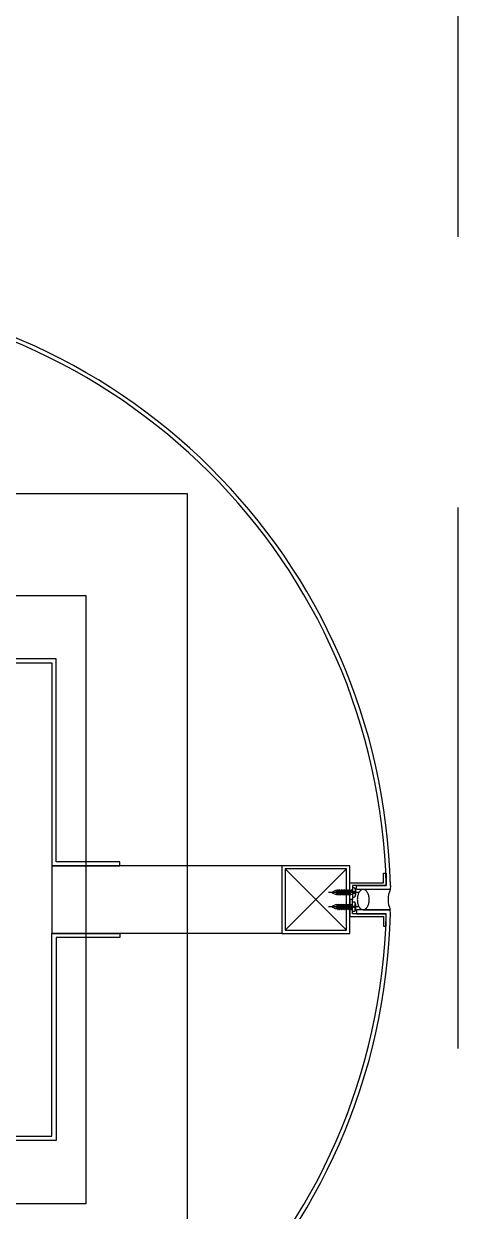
# Model space of a CAD drawing. Header units: millimetres. Extents: x -168200 to 672800, y -7409 to 118800.
# Drawn here: x 108679 to 109000, y 40720 to 41598 of the extents above; entities that cross this region are included whole.
import ezdxf

# ---------------------------------------------------------------- set-up
doc = ezdxf.new("R2010")
doc.units = ezdxf.units.MM
doc.header["$LTSCALE"] = 200
doc.linetypes.add('HIDDEN', pattern=[0.375, 0.25, -0.125])
doc.layers.add('1 BA', color=9, linetype='Continuous')

msp = doc.modelspace()

# ---------------------------------------------------------------- linework, layer by layer
at = {"layer": '1 BA', "linetype": 'HIDDEN', "ltscale": 8}
msp.add_line((109000, 14440), (109000, 42465), dxfattribs=at)
at = {"layer": '1 BA'}
for p, q in [((108800, 41250), (108200, 41250)), ((108800, 40650), (108800, 41250)), ((108275, 41175), (108725, 41175)), ((108725, 41175), (108725, 40725)), ((108703, 41128), (108600, 41128)), ((108600, 41125), (108700, 41125)), ((108700, 41125), (108700, 40975)), ((108703, 40978), (108703, 41128)), ((108869.86, 40975), (108700, 40975)), ((108700, 40975), (108700, 40925)), ((108700, 40975), (108750, 40975)), ((108750, 40978), (108703, 40978)), ((108750, 40975), (108750, 40978)), ((108869.86, 40975), (108869.86, 40925)), ((108919.86, 40975), (108869.86, 40975)), ((108917.56, 40972.7), (108872.16, 40927.3)), ((108917.56, 40927.3), (108872.16, 40972.7)), ((108872.16, 40972.7), (108872.16, 40927.3)), ((108917.56, 40972.7), (108872.16, 40972.7)), ((108917.56, 40927.3), (108917.56, 40972.7)), ((108919.86, 40925), (108919.86, 40975)), ((108944.86, 40962.5), (108944.86, 40969.5)), ((108944.86, 40969.5), (108946.86, 40969.5)), ((108946.86, 40969.5), (108946.86, 40960.5)), ((108926.83, 40955.25), (108904.25, 40955.25)), ((108909.36, 40956.75), (108907.05, 40955.63)), ((108909.36, 40953.75), (108907.05, 40954.87)), ((108911.06, 40956.75), (108909.36, 40956.75)), ((108910.68, 40953.26), (108910.07, 40956.75)), ((108910.07, 40956.75), (108910.07, 40955.21)), ((108910.57, 40953.27), (108910.07, 40956.5)), ((108910.38, 40953.75), (108910.07, 40955.21)), ((108910.88, 40953.75), (108910.25, 40956.75)), ((108911.19, 40957.24), (108910.99, 40956.75)), ((108911.61, 40953.75), (108910.99, 40956.75)), ((108911.8, 40953.27), (108911.16, 40957.19)), ((108911.91, 40953.26), (108911.25, 40957.25)), ((108911.29, 40957.23), (108911.49, 40956.75)), ((108912.22, 40956.75), (108911.49, 40956.75)), ((108912.11, 40953.75), (108911.49, 40956.75)), ((108912.42, 40957.24), (108912.22, 40956.75)), ((108912.84, 40953.75), (108912.22, 40956.75)), ((108913.04, 40953.27), (108912.39, 40957.19)), ((108913.14, 40953.26), (108912.49, 40957.25)), ((108912.53, 40957.23), (108912.72, 40956.75)), ((108913.45, 40956.75), (108912.72, 40956.75)), ((108913.34, 40953.75), (108912.72, 40956.75)), ((108913.65, 40957.24), (108913.45, 40956.75)), ((108914.07, 40953.75), (108913.45, 40956.75)), ((108914.27, 40953.27), (108913.62, 40957.19)), ((108914.37, 40953.26), (108913.72, 40957.25)), ((108913.76, 40957.23), (108913.95, 40956.75)), ((108914.69, 40956.75), (108913.95, 40956.75)), ((108914.57, 40953.75), (108913.95, 40956.75)), ((108914.89, 40957.24), (108914.69, 40956.75)), ((108915.31, 40953.75), (108914.69, 40956.75)), ((108915.5, 40953.27), (108914.86, 40957.19)), ((108915.61, 40953.26), (108914.95, 40957.25)), ((108914.99, 40957.23), (108915.19, 40956.75)), ((108915.92, 40956.75), (108915.19, 40956.75)), ((108915.81, 40953.75), (108915.19, 40956.75)), ((108916.12, 40957.24), (108915.92, 40956.75)), ((108916.54, 40953.75), (108915.92, 40956.75)), ((108916.73, 40953.27), (108916.09, 40957.19)), ((108916.84, 40953.26), (108916.19, 40957.25)), ((108916.22, 40957.23), (108916.42, 40956.75)), ((108917.15, 40956.75), (108916.42, 40956.75)), ((108917.04, 40953.75), (108916.42, 40956.75)), ((108917.35, 40957.24), (108917.15, 40956.75)), ((108917.77, 40953.75), (108917.15, 40956.75)), ((108917.97, 40953.27), (108917.32, 40957.19)), ((108918.07, 40953.26), (108917.42, 40957.25)), ((108917.46, 40957.23), (108917.65, 40956.75)), ((108918.38, 40956.75), (108917.65, 40956.75)), ((108918.27, 40953.75), (108917.65, 40956.75)), ((108918.58, 40957.24), (108918.38, 40956.75)), ((108919.01, 40953.75), (108918.38, 40956.75)), ((108919.2, 40953.27), (108918.56, 40957.19)), ((108919.31, 40953.26), (108918.65, 40957.25)), ((108918.69, 40957.23), (108918.88, 40956.75)), ((108919.51, 40953.75), (108918.88, 40956.75)), ((108919.62, 40956.75), (108918.88, 40956.75)), ((108919.82, 40957.24), (108919.62, 40956.75)), ((108920.24, 40953.75), (108919.62, 40956.75)), ((108920.43, 40953.27), (108919.79, 40957.19)), ((108919.86, 40950), (108919.86, 40962.5)), ((108919.86, 40962.5), (108944.86, 40962.5)), ((108920.54, 40953.26), (108919.88, 40957.25)), ((108919.92, 40957.23), (108920.12, 40956.75)), ((108920.74, 40953.75), (108920.12, 40956.75)), ((108920.85, 40956.75), (108920.12, 40956.75)), ((108921.05, 40957.24), (108920.85, 40956.75)), ((108921.35, 40955.18), (108920.85, 40956.75)), ((108921.35, 40955.18), (108921.02, 40957.19)), ((108921.45, 40955.2), (108921.12, 40957.25)), ((108921.16, 40957.23), (108921.35, 40956.75)), ((108921.45, 40955.2), (108921.35, 40956.75)), ((108921.35, 40956.75), (108921.86, 40956.75)), ((108946.86, 40960.5), (108921.86, 40960.5)), ((108921.86, 40960.5), (108921.86, 40950)), ((108922.85, 40958.75), (108921.86, 40958.75)), ((108921.86, 40958.75), (108921.86, 40951.75)), ((108922.41, 40955.4), (108922.4, 40955.25)), ((108922.4, 40955.25), (108922.41, 40955.1)), ((108922.47, 40955.53), (108922.41, 40955.4)), ((108922.41, 40955.1), (108922.47, 40954.97)), ((108922.57, 40955.64), (108922.47, 40955.53)), ((108922.47, 40954.97), (108922.57, 40954.86)), ((108922.7, 40955.72), (108922.57, 40955.64)), ((108922.57, 40954.86), (108922.7, 40954.78)), ((108922.87, 40955.76), (108922.7, 40955.72)), ((108922.7, 40954.78), (108922.87, 40954.74)), ((108923.07, 40955.77), (108922.87, 40955.76)), ((108922.87, 40954.74), (108923.07, 40954.73)), ((108923.28, 40955.76), (108923.07, 40955.77)), ((108923.07, 40954.73), (108923.28, 40954.74)), ((108923.48, 40955.74), (108923.28, 40955.76)), ((108923.28, 40954.74), (108923.48, 40954.76)), ((108923.67, 40955.74), (108923.48, 40955.74)), ((108923.48, 40954.76), (108923.67, 40954.76)), ((108923.83, 40955.76), (108923.67, 40955.74)), ((108923.67, 40954.76), (108923.83, 40954.74)), ((108923.81, 40957.32), (108923.79, 40957.05)), ((108923.79, 40957.05), (108923.83, 40956.78)), ((108923.91, 40957.57), (108923.81, 40957.32)), ((108923.83, 40956.78), (108923.89, 40956.51)), ((108923.95, 40955.81), (108923.83, 40955.76)), ((108923.83, 40954.74), (108923.95, 40954.69)), ((108923.89, 40956.51), (108923.96, 40956.27)), ((108923.96, 40954.23), (108923.89, 40953.99)), ((108924.11, 40957.8), (108923.91, 40957.57)), ((108924.01, 40955.91), (108923.95, 40955.81)), ((108923.95, 40954.69), (108924.01, 40954.59)), ((108923.96, 40956.27), (108924.01, 40956.06)), ((108924.01, 40954.44), (108923.96, 40954.23)), ((108924.01, 40956.06), (108924.01, 40955.91)), ((108924.01, 40954.59), (108924.01, 40954.44)), ((108924.86, 40957.5), (108924.86, 40960.5)), ((108924.86, 40960.5), (108946.88, 40960.5)), ((108949.86, 40957.5), (108924.86, 40957.5)), ((108949.86, 40957.5), (108929.4, 40957.5)), ((108949.86, 40957.5), (108929.86, 40957.5)), ((108949.88, 40960.5), (108949.86, 40957.5)), ((108909.36, 40946.25), (108907.05, 40945.13)), ((108910.38, 40953.75), (108909.36, 40953.75)), ((108910.38, 40946.25), (108909.36, 40946.25)), ((108910.68, 40946.74), (108910.07, 40943.25)), ((108910.57, 40946.73), (108910.07, 40943.5)), ((108910.38, 40946.25), (108910.07, 40944.79)), ((108910.88, 40946.25), (108910.25, 40943.25)), ((108910.57, 40953.27), (108910.38, 40953.75)), ((108910.57, 40946.73), (108910.38, 40946.25)), ((108910.68, 40953.26), (108910.88, 40953.75)), ((108910.68, 40946.74), (108910.88, 40946.25)), ((108911.61, 40953.75), (108910.88, 40953.75)), ((108911.61, 40946.25), (108910.88, 40946.25)), ((108911.61, 40946.25), (108910.99, 40943.25)), ((108911.8, 40946.73), (108911.16, 40942.81)), ((108911.91, 40946.74), (108911.25, 40942.75)), ((108912.11, 40946.25), (108911.49, 40943.25)), ((108911.8, 40953.27), (108911.61, 40953.75)), ((108911.8, 40946.73), (108911.61, 40946.25)), ((108911.91, 40953.26), (108912.11, 40953.75)), ((108911.91, 40946.74), (108912.11, 40946.25)), ((108912.84, 40953.75), (108912.11, 40953.75)), ((108912.84, 40946.25), (108912.11, 40946.25)), ((108912.84, 40946.25), (108912.22, 40943.25)), ((108913.04, 40946.73), (108912.39, 40942.81)), ((108913.14, 40946.74), (108912.49, 40942.75)), ((108913.34, 40946.25), (108912.72, 40943.25)), ((108913.04, 40953.27), (108912.84, 40953.75)), ((108913.04, 40946.73), (108912.84, 40946.25)), ((108913.14, 40953.26), (108913.34, 40953.75)), ((108913.14, 40946.74), (108913.34, 40946.25)), ((108914.07, 40953.75), (108913.34, 40953.75)), ((108914.07, 40946.25), (108913.34, 40946.25)), ((108914.07, 40946.25), (108913.45, 40943.25)), ((108914.27, 40946.73), (108913.62, 40942.81)), ((108914.37, 40946.74), (108913.72, 40942.75)), ((108914.57, 40946.25), (108913.95, 40943.25)), ((108914.27, 40953.27), (108914.07, 40953.75)), ((108914.27, 40946.73), (108914.07, 40946.25)), ((108914.37, 40953.26), (108914.57, 40953.75)), ((108914.37, 40946.74), (108914.57, 40946.25)), ((108915.31, 40953.75), (108914.57, 40953.75)), ((108915.31, 40946.25), (108914.57, 40946.25)), ((108915.31, 40946.25), (108914.69, 40943.25)), ((108915.5, 40946.73), (108914.86, 40942.81)), ((108915.61, 40946.74), (108914.95, 40942.75)), ((108915.81, 40946.25), (108915.19, 40943.25)), ((108915.5, 40953.27), (108915.31, 40953.75)), ((108915.5, 40946.73), (108915.31, 40946.25)), ((108915.61, 40953.26), (108915.81, 40953.75)), ((108915.61, 40946.74), (108915.81, 40946.25)), ((108916.54, 40953.75), (108915.81, 40953.75)), ((108916.54, 40946.25), (108915.81, 40946.25)), ((108916.54, 40946.25), (108915.92, 40943.25)), ((108916.73, 40946.73), (108916.09, 40942.81)), ((108916.84, 40946.74), (108916.19, 40942.75)), ((108917.04, 40946.25), (108916.42, 40943.25)), ((108916.73, 40953.27), (108916.54, 40953.75)), ((108916.73, 40946.73), (108916.54, 40946.25)), ((108916.84, 40953.26), (108917.04, 40953.75)), ((108916.84, 40946.74), (108917.04, 40946.25)), ((108917.77, 40953.75), (108917.04, 40953.75)), ((108917.77, 40946.25), (108917.04, 40946.25)), ((108917.77, 40946.25), (108917.15, 40943.25)), ((108917.97, 40946.73), (108917.32, 40942.81)), ((108918.07, 40946.74), (108917.42, 40942.75)), ((108918.27, 40946.25), (108917.65, 40943.25)), ((108917.97, 40953.27), (108917.77, 40953.75)), ((108917.97, 40946.73), (108917.77, 40946.25)), ((108918.07, 40953.26), (108918.27, 40953.75)), ((108918.07, 40946.74), (108918.27, 40946.25)), ((108919.01, 40953.75), (108918.27, 40953.75)), ((108919.01, 40946.25), (108918.27, 40946.25)), ((108919.01, 40946.25), (108918.38, 40943.25)), ((108919.2, 40946.73), (108918.56, 40942.81)), ((108919.31, 40946.74), (108918.65, 40942.75)), ((108919.51, 40946.25), (108918.88, 40943.25)), ((108919.2, 40953.27), (108919.01, 40953.75)), ((108919.2, 40946.73), (108919.01, 40946.25)), ((108919.31, 40953.26), (108919.51, 40953.75)), ((108919.31, 40946.74), (108919.51, 40946.25)), ((108920.24, 40953.75), (108919.51, 40953.75)), ((108920.24, 40946.25), (108919.51, 40946.25)), ((108920.24, 40946.25), (108919.62, 40943.25)), ((108920.43, 40946.73), (108919.79, 40942.81)), ((108921.86, 40950), (108919.86, 40950)), ((108919.86, 40950), (108919.86, 40937.5)), ((108921.86, 40950), (108919.86, 40950)), ((108920.54, 40946.74), (108919.88, 40942.75)), ((108920.74, 40946.25), (108920.12, 40943.25)), ((108920.43, 40953.27), (108920.24, 40953.75)), ((108920.43, 40946.73), (108920.24, 40946.25)), ((108920.54, 40953.26), (108920.74, 40953.75)), ((108920.54, 40946.74), (108920.74, 40946.25)), ((108921.86, 40953.75), (108920.74, 40953.75)), ((108921.86, 40946.25), (108920.74, 40946.25)), ((108921.86, 40951.75), (108922.85, 40951.75)), ((108921.86, 40939.5), (108921.86, 40950)), ((108921.86, 40941.25), (108921.86, 40948.25)), ((108921.86, 40948.25), (108922.85, 40948.25)), ((108923.83, 40953.72), (108923.79, 40953.45)), ((108923.79, 40953.45), (108923.81, 40953.18)), ((108923.79, 40946.55), (108923.81, 40946.82)), ((108923.83, 40946.28), (108923.79, 40946.55)), ((108923.81, 40953.18), (108923.91, 40952.93)), ((108923.81, 40946.82), (108923.91, 40947.07)), ((108923.89, 40953.99), (108923.83, 40953.72)), ((108923.89, 40946.01), (108923.83, 40946.28)), ((108923.96, 40945.77), (108923.89, 40946.01)), ((108923.91, 40952.93), (108924.11, 40952.7)), ((108923.91, 40947.07), (108924.11, 40947.3)), ((108923.95, 40945.31), (108924.01, 40945.41)), ((108924.01, 40945.56), (108923.96, 40945.77)), ((108924.01, 40945.41), (108924.01, 40945.56)), ((108926.83, 40944.75), (108904.25, 40944.75)), ((108909.36, 40943.25), (108907.05, 40944.37)), ((108911.06, 40943.25), (108909.36, 40943.25)), ((108910.07, 40943.25), (108910.07, 40944.79)), ((108911.19, 40942.76), (108910.99, 40943.25)), ((108911.29, 40942.77), (108911.49, 40943.25)), ((108912.22, 40943.25), (108911.49, 40943.25)), ((108912.42, 40942.76), (108912.22, 40943.25)), ((108912.53, 40942.77), (108912.72, 40943.25)), ((108913.45, 40943.25), (108912.72, 40943.25)), ((108913.65, 40942.76), (108913.45, 40943.25)), ((108913.76, 40942.77), (108913.95, 40943.25)), ((108914.69, 40943.25), (108913.95, 40943.25)), ((108914.89, 40942.76), (108914.69, 40943.25)), ((108914.99, 40942.77), (108915.19, 40943.25)), ((108915.92, 40943.25), (108915.19, 40943.25)), ((108916.12, 40942.76), (108915.92, 40943.25)), ((108916.22, 40942.77), (108916.42, 40943.25)), ((108917.15, 40943.25), (108916.42, 40943.25)), ((108917.35, 40942.76), (108917.15, 40943.25)), ((108917.46, 40942.77), (108917.65, 40943.25)), ((108918.38, 40943.25), (108917.65, 40943.25)), ((108918.58, 40942.76), (108918.38, 40943.25)), ((108918.69, 40942.77), (108918.88, 40943.25)), ((108919.62, 40943.25), (108918.88, 40943.25)), ((108919.82, 40942.76), (108919.62, 40943.25)), ((108919.86, 40937.5), (108944.86, 40937.5)), ((108919.92, 40942.77), (108920.12, 40943.25)), ((108920.85, 40943.25), (108920.12, 40943.25)), ((108921.35, 40944.82), (108920.85, 40943.25)), ((108921.05, 40942.76), (108920.85, 40943.25)), ((108921.35, 40944.82), (108921.02, 40942.81)), ((108921.45, 40944.8), (108921.12, 40942.75)), ((108921.16, 40942.77), (108921.35, 40943.25)), ((108921.45, 40944.8), (108921.35, 40943.25)), ((108921.35, 40943.25), (108921.86, 40943.25)), ((108922.85, 40941.25), (108921.86, 40941.25)), ((108946.86, 40939.5), (108921.86, 40939.5)), ((108922.4, 40944.75), (108922.41, 40944.9)), ((108922.41, 40944.6), (108922.4, 40944.75)), ((108922.41, 40944.9), (108922.47, 40945.03)), ((108922.47, 40944.47), (108922.41, 40944.6)), ((108922.47, 40945.03), (108922.57, 40945.14)), ((108922.57, 40944.36), (108922.47, 40944.47)), ((108922.57, 40945.14), (108922.7, 40945.22)), ((108922.7, 40944.28), (108922.57, 40944.36)), ((108922.7, 40945.22), (108922.87, 40945.26)), ((108922.87, 40944.24), (108922.7, 40944.28)), ((108922.87, 40945.26), (108923.07, 40945.27)), ((108923.07, 40944.23), (108922.87, 40944.24)), ((108923.07, 40945.27), (108923.28, 40945.26)), ((108923.28, 40944.24), (108923.07, 40944.23)), ((108923.28, 40945.26), (108923.48, 40945.24)), ((108923.48, 40944.26), (108923.28, 40944.24)), ((108923.48, 40945.24), (108923.67, 40945.24)), ((108923.67, 40944.26), (108923.48, 40944.26)), ((108923.67, 40945.24), (108923.83, 40945.26)), ((108923.83, 40944.24), (108923.67, 40944.26)), ((108923.79, 40942.95), (108923.83, 40943.22)), ((108923.81, 40942.68), (108923.79, 40942.95)), ((108923.91, 40942.43), (108923.81, 40942.68)), ((108923.83, 40945.26), (108923.95, 40945.31)), ((108923.95, 40944.19), (108923.83, 40944.24)), ((108923.83, 40943.22), (108923.89, 40943.49)), ((108923.89, 40943.49), (108923.96, 40943.73)), ((108924.11, 40942.2), (108923.91, 40942.43)), ((108924.01, 40944.09), (108923.95, 40944.19)), ((108923.96, 40943.73), (108924.01, 40943.94)), ((108924.01, 40943.94), (108924.01, 40944.09)), ((108949.86, 40942.5), (108924.86, 40942.5)), ((108924.86, 40942.5), (108924.86, 40939.5)), ((108924.86, 40939.5), (108946.88, 40939.5)), ((108949.86, 40942.5), (108929.4, 40942.5)), ((108929.86, 40942.5), (108949.86, 40942.5)), ((108944.86, 40937.5), (108944.86, 40930.5)), ((108946.86, 40930.5), (108946.86, 40939.5)), ((108949.88, 40939.5), (108949.86, 40942.5)), ((108944.86, 40930.5), (108946.86, 40930.5)), ((108869.86, 40925), (108700, 40925)), ((108700, 40775), (108700, 40925)), ((108700, 40925), (108750, 40925)), ((108750, 40922), (108703, 40922)), ((108703, 40922), (108703, 40772)), ((108750, 40925), (108750, 40922)), ((108869.86, 40925), (108919.86, 40925)), ((108872.16, 40927.3), (108917.56, 40927.3)), ((108600, 40775), (108700, 40775)), ((108703, 40772), (108600, 40772)), ((108725, 40725), (108275, 40725))]:
    msp.add_line(p, q, dxfattribs=at)
for centre, radius, start, end in [((108500, 40950), 450, 1.33703, 89.04503), ((108500, 40950), 447, 1.346, 88.654), ((108907.32, 40955.25), 0.46, 125.16271, 234.83729), ((108911.23, 40957.16), 0.0925, 49.86612, 119.92465), ((108912.47, 40957.16), 0.0925, 49.86612, 119.92465), ((108913.7, 40957.16), 0.0925, 49.86612, 119.92465), ((108914.93, 40957.16), 0.0925, 49.86612, 119.92465), ((108916.16, 40957.16), 0.0925, 49.86612, 119.92465), ((108917.4, 40957.16), 0.0925, 49.86612, 119.92465), ((108918.63, 40957.16), 0.0925, 49.86612, 119.92465), ((108919.86, 40957.16), 0.0925, 49.86612, 119.92465), ((108921.1, 40957.16), 0.0925, 49.86612, 119.92465), ((108921.4, 40955.22), 0.0602, 220.72712, 339.31493), ((108922.85, 40957.45), 1.3, 15.58862, 89.97665), ((108915.1, 40955.25), 9.36, 344.20502, 15.79498), ((108934.12, 40951.01), 8.52, 149.72427, 166.40617), ((108931.5, 40952.54), 5.48, 125.3569, 149.72427), ((108929.86, 40954.85), 2.65, 90, 125.3569), ((108929.86, 40954.85), 2.65, 54.6431, 90), ((108928.22, 40952.54), 5.48, 30.27573, 54.6431), ((108925.59, 40951.01), 8.52, 13.59383, 30.27573), ((108966, 40950), 17.8, 155.07803, 204.92197), ((108910.63, 40953.34), 0.0925, 229.86612, 299.92465), ((108910.63, 40946.66), 0.0925, 60.07535, 130.13388), ((108911.86, 40953.34), 0.0925, 229.86612, 299.92465), ((108911.86, 40946.66), 0.0925, 60.07535, 130.13388), ((108913.1, 40953.34), 0.0925, 229.86612, 299.92465), ((108913.1, 40946.66), 0.0925, 60.07535, 130.13388), ((108914.33, 40953.34), 0.0925, 229.86612, 299.92465), ((108914.33, 40946.66), 0.0925, 60.07535, 130.13388), ((108915.56, 40953.34), 0.0925, 229.86612, 299.92465), ((108915.56, 40946.66), 0.0925, 60.07535, 130.13388), ((108916.79, 40953.34), 0.0925, 229.86612, 299.92465), ((108916.79, 40946.66), 0.0925, 60.07535, 130.13388), ((108918.03, 40953.34), 0.0925, 229.86612, 299.92465), ((108918.03, 40946.66), 0.0925, 60.07535, 130.13388), ((108919.26, 40953.34), 0.0925, 229.86612, 299.92465), ((108919.26, 40946.66), 0.0925, 60.07535, 130.13388), ((108920.49, 40953.34), 0.0925, 229.86612, 299.92465), ((108920.49, 40946.66), 0.0925, 60.07535, 130.13388), ((108922.85, 40953.05), 1.3, 270.02335, 344.41138), ((108922.85, 40946.95), 1.3, 15.58862, 89.97665), ((108915.1, 40944.75), 9.36, 344.20502, 15.79498), ((108938.28, 40950), 12.8, 166.40617, 180), ((108938.28, 40950), 12.8, 180, 193.59383), ((108934.12, 40948.99), 8.52, 193.59383, 210.27573), ((108925.59, 40948.99), 8.52, 329.72427, 346.40617), ((108921.43, 40950), 12.8, 360, 13.59383), ((108921.43, 40950), 12.8, 346.40617, 0), ((108500, 40950), 450, 270.95497, 358.66297), ((108500, 40950), 447, 271.346, 358.654), ((108907.32, 40944.75), 0.46, 125.16271, 234.83729), ((108911.23, 40942.84), 0.0925, 240.07535, 310.13388), ((108912.47, 40942.84), 0.0925, 240.07535, 310.13388), ((108913.7, 40942.84), 0.0925, 240.07535, 310.13388), ((108914.93, 40942.84), 0.0925, 240.07535, 310.13388), ((108916.16, 40942.84), 0.0925, 240.07535, 310.13388), ((108917.4, 40942.84), 0.0925, 240.07535, 310.13388), ((108918.63, 40942.84), 0.0925, 240.07535, 310.13388), ((108919.86, 40942.84), 0.0925, 240.07535, 310.13388), ((108921.1, 40942.84), 0.0925, 240.07535, 310.13388), ((108921.4, 40944.78), 0.0602, 20.68507, 139.27288), ((108922.85, 40942.55), 1.3, 270.02335, 344.41138), ((108931.5, 40947.46), 5.48, 210.27573, 234.6431), ((108929.86, 40945.15), 2.65, 234.6431, 270), ((108929.86, 40945.15), 2.65, 270, 305.3569), ((108928.22, 40947.46), 5.48, 305.3569, 329.72427)]:
    msp.add_arc(centre, radius, start, end, dxfattribs=at)

doc.saveas('drawing.dxf')
